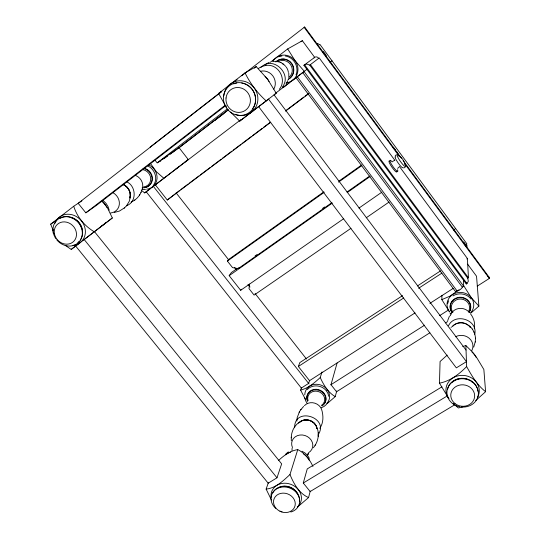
<?xml version="1.0" encoding="UTF-8"?>
<svg xmlns="http://www.w3.org/2000/svg" width="540" height="540" viewBox="0 0 540 540"><rect width="100%" height="100%" fill="white"/><g stroke="black" fill="none" stroke-linecap="round" stroke-linejoin="round"><path stroke-width="0.81" d="M313.409 447.748C317.783 442.422 319.734 434.822 317.196 428.254M318.222 436.448L318.229 435.807M318.236 433.397L318.242 432.796M477.664 397.211A16.713 15.012 7.1 0 0 472.244 378.351A16.713 15.012 7.1 0 0 450.833 379.451A16.713 15.012 7.1 0 0 448.929 398.682L439.472 383.171L440.08 361.503L447.214 355.111M470.596 312.91A13.392 12.386 4.3 0 0 469.908 296.15A13.392 12.386 4.3 0 0 451.818 295.171A13.392 12.386 4.3 0 0 449.435 311.762L441.828 299.612L441.95 295.434M291.276 437.798C291.283 431.899 294.091 425.918 298.957 422.489M473.708 347.186L475.301 341.557M475.463 338.675C475.45 333.855 473.162 329.096 469.469 325.998M475.274 342.07L475.49 338.148M249.561 284L249.007 288.61L254.104 295.103L351 228.292M291.951 450.536L292.127 448.126M474.289 328.718C475.396 323.534 473.81 318.06 470.59 313.929M130.221 197.397L129.256 201.312L126.515 205.821M296.008 74.871C299.329 67.034 293.882 57.173 285.377 56.018M297.5 507.04L308.543 497.583L310.264 491.096M327.402 403.38L335.239 396.637L336.751 390.933M454.68 404.818L310.142 491.542L303.278 483.01L307.253 468.902L441.95 386.829M337.095 363.002L330.986 384.683L336.535 391.757L429.887 332.788M287.894 80.534L285.944 84.132M271.478 500.074L266.125 489.119C275.846 488.045 283.149 480.85 289.973 474.538L297.763 449.584C304.736 453.121 309.771 459.439 312.944 466.466M305.384 399.215L300.611 390.123C308.36 388.186 314.503 382.786 320.247 377.534L321.995 371.932M474.748 334.274C478.062 319.646 454.856 312.37 448.504 325.735M276.986 477.799L281.651 463.874L94.453 231.613L75.641 246.017L268.184 483.199L276.986 477.799L84.173 239.524M309.67 380.261L308.624 383.393L301.327 388.071L146.205 191.761L155.979 184.295M447.613 303.737L448.625 300.746M447.687 320.618L449.476 316.015M266.125 489.119L268.34 482.753M300.611 390.123L301.428 387.774M395.172 155.925L396.265 154.757M415.024 312.91L309.535 380.666L298.363 366.485L299.822 362.583L402.57 295.63M307.355 455.429L308.239 453.715M140.967 192.416L141.358 191.632M131.159 201.994C135.689 200.219 139.32 196.506 141.169 192.024M139.509 195.129L139.745 194.697M153.59 185.024C158.274 178.571 154.724 168.939 147.65 165.915M279.335 89.275C287.462 79.508 278.195 63.005 265.505 65.529M282.204 87.183C292.896 74.385 272.943 54.931 260.982 67.426M299.464 411.737L297.115 417.825L296.892 421.079M237.499 268.245L231.316 272.599L229.169 275.67L240.678 290.291L241.353 289.217M300.74 409.793L303.622 406.445M299.133 412.236L301.05 409.327M327.787 402.273L326.201 404.649L323.966 406.526L321.246 407.768M319.768 428.301C323.176 423.596 323.514 417.305 322.218 411.797M317.898 435.085C330.372 417.596 294.118 405.992 294.651 427.734M308.59 453.161L307.476 454.822L308.192 453.83M315.036 445.331L315.407 444.785M323.879 191.815L228.467 259.591L227.381 261.063L232.531 267.624L238.194 268.623L238.882 267.617M397.656 168.433L398.79 167.184M451.042 327.463L451.568 326.903M265.113 64.685L269.237 62.255M114.217 212.49L119.448 211.046L124.585 207.785M124.193 208.19L126.886 205.436M462.706 346.552L465.865 345.546L472.345 351.918L477.137 358.297L483.86 369.488L485.602 391.689L475.726 400.532M465.865 345.546L466.641 366.565C459.142 374.22 450.239 381.085 439.472 383.171M453.701 230.195L455.564 228.488M467.586 264.121L476.543 276.237L478.886 306.126L470.948 313.025M278.62 460.397C284.033 455.375 290.297 450.785 297.763 449.584M405.121 167.326L403.677 167.994M394.767 160.292L392.695 161.399M241.164 119.428L155.311 184.808L167.285 200.016L179.489 190.559M307.294 389.57C312.296 384.014 321.86 385.02 326.315 390.751M53.318 230.722L50.686 224.188L73.717 206.253L81.918 200.84M285.822 453.985L288.347 451.879M224.829 104.612L218.606 93.447L245.032 72.866L256.203 66.602L267.523 79.076L276.203 93.204L239.713 121.136L230.526 112.077M254.293 68.168L256.203 66.602M463.415 279.275L463.671 286.22L462.294 287.098A3.321 0.952 -35.9 0 1 459.574 290A3.321 0.952 -35.9 0 1 456.806 290.615L297.284 76.721L300.908 73.967M459.034 289.778L449.766 296.264L441.828 299.612M270.149 62.397L287.692 48.931L302.353 40.703L314.543 57.186M221.805 91.267L150.161 147.042L151.085 146.455A4.509 1.627 51.2 0 1 151.538 146.353M233.084 82.485L237.06 79.387M241.704 75.776L304.634 27.014L400.127 156.533M220.86 92.252L78.178 203.31L85.833 212.821L96.154 205.598L226.004 105.401M301.556 73.474L307.071 69.221M301.05 41.715L302.353 40.703M239.713 121.136L258.35 106.778M284.884 86.13L282.94 87.635L289.865 82.377M85.833 212.821L225.356 105.118M157.349 162.776L227.327 108.905M172.334 152.766L228.38 109.661M179.294 147.589L228.022 110.113M214.711 120.582L224.039 113.407M65.225 245.356L71.213 249.426L75.796 245.896M141.48 190.397L144.7 192.915L146.684 191.39M175.824 169.034L177.147 168.014M83.484 240.097L112.34 217.964L107.311 207.569L102.121 201.083M152.591 186.921L188.271 159.543L179.01 147.636L157.167 162.918L155.149 160.346M329.987 62.424L332.039 60.845M466.985 283.547L468.329 281.259L467.755 278.195L309.757 65.124L306.707 64.037L303.905 65.286L466.31 283.979L466.985 283.547L304.567 64.78M314.017 57.868C315.245 56.39 317.81 56.538 318.58 58.394M309.757 65.124L319.207 57.915L394.814 160.258M292.666 80.244L304.351 71.334L295.117 60.77L287.692 48.931M94.486 231.552L112.34 217.964M177.802 167.515L179.111 166.516M184.997 162.034L188.271 159.543M251.222 111.767L254.576 109.215M275.366 93.38L297.331 76.68M150.154 188.771L144.7 192.915M80.15 242.642L71.213 249.426M274.239 94.689L276.203 93.204M180.833 189.547L188.224 183.992M189.567 182.979L198.976 175.905M200.32 174.893L210.398 167.312M211.741 166.306L221.15 159.233M222.494 158.22L231.903 151.146M233.246 150.133L240.638 144.578M241.981 143.566L251.39 136.492M252.734 135.486L262.143 128.412M263.486 127.4L270.203 122.344M285.66 110.727L303.804 97.085M305.147 96.073L308.509 93.548M167.285 200.016L270.763 122.229M285.545 111.119L308.387 93.94M303.905 65.286L314.638 57.395M338.985 181.089L361.631 164.997M227.381 261.063L324.155 192.348M338.567 182.115L361.901 165.544M255.062 255.96L257.128 254.502M322.556 208.42L324.621 206.962M238.194 268.623L331.83 202.689M346.977 192.024L369.698 176.026M229.169 275.67L332.289 203.101M347.409 192.456L370.096 176.486M159.489 161.777L160.839 160.832M163.546 158.936L167.603 156.087M170.309 154.19L171.659 153.245M240.678 290.291L343.75 218.653M358.972 208.082L381.8 192.213M366.228 217.796L389.07 202.048M50.686 224.188L54.851 221.407M417.353 285.998L440.573 270.864M298.363 366.485L403.718 297.952M418.561 288.293L441.896 273.112M466.783 258.944L467.417 258.532L399.323 166.354M467.755 278.195L468.43 277.763L467.417 258.532M429.894 303.359L453.256 288.347M456.806 290.615L455.436 291.492L295.988 77.706M477.245 286.139L489.314 278.444L489.119 277.236L403.124 160.603M330.764 384.824L424.582 325.188M439.506 315.704L448.747 309.832M445.568 322.886L447.707 321.536M303.278 483.01L447.721 395.651M218.606 93.447L221.38 91.82M258.309 68.479L261.853 66.467L265.781 65.462M131.625 201.791L132.077 201.548M134.44 200.225L134.899 199.976M452.979 295.9C458.723 292.268 466.931 293.618 471.062 299.066M126.522 205.693C136.991 202.129 136.316 186.206 126.812 181.832M278.566 56.822L281.907 55.958M462.699 406.883L458.379 407.97L453.236 403.529M273.267 61.303L276.838 61.364M142.29 189.493L145.469 189.614M277.276 61.445L280.928 62.579M487.775 276.305L489.119 277.236M308.543 497.583C298.964 493.371 293.794 483.732 289.973 474.538M302.015 451.211L305.1 453.053L307.618 455.517L309.4 458.426M280.787 62.492L283.831 64.341M94.325 231.829C84.611 226.091 77.132 217.046 73.717 206.253M335.239 396.637C328.016 392.377 323.615 384.966 320.247 377.534M163.883 178.301L156.425 171.815L150.383 163.364M399.587 156.094L402.617 159.185L404.561 162.594M485.602 391.689C477.171 385.135 471.744 375.739 466.641 366.565M266.227 100.953C257.438 93.035 250.202 83.511 245.032 72.866M103.329 200.718L106.056 203.404L108.068 206.638L109.222 210.202M478.886 306.126L471.4 297.824L463.651 285.626M401.726 158.085L400.511 156.843M449.82 312.856L450.954 314.024M153.016 185.929L309.002 383.879M176.128 192.895L228.582 259.74M234.59 267.401L236.372 269.669M247.988 284.472L249.986 287.017M255.069 293.497L306.484 359.019M274.057 94.865L466.034 350.069M304.074 71.55L463.671 286.22M302.724 72.576L462.294 287.098M310.419 64.618L468.43 277.763M304.067 27.23L399.195 156.229M404.703 163.701L489.314 278.444M225.727 105.887L226.631 107.163M307.172 403.339L305.606 400.754L304.796 397.926M326.39 390.845L327.949 393.451L328.745 396.293M472.291 329.009L472.507 329.393M473.911 331.918L474.154 332.35M304.634 27.014L304.79 27.729M288.779 73.096L288.819 76.7M52.9 229.493L53.19 233.159M466.229 282.319L466.31 283.979M291.276 437.137L291.29 440.728M466.864 246.989A2.788 2.437 79 0 0 466.398 244.242L466.857 243.81L319.943 44.428L319.424 44.82A2.923 2.606 56.1 0 0 316.541 43.612M325.762 55.897A2.815 0.459 53.6 0 1 325.418 55.593M324.574 54.648A2.815 0.459 53.6 0 1 324.128 54.074M323.703 53.474A2.815 0.459 53.6 0 1 322.974 51.53A2.815 0.459 53.6 0 1 325.276 54.101A2.815 0.459 53.6 0 1 326.012 56.052M464.933 245.032A2.707 0.432 56 0 1 463.469 241.981A2.707 0.432 56 0 1 466.061 245.329A2.707 0.432 56 0 1 465.338 245.552M392.364 146.812A5.589 0.918 54.8 0 1 395.78 150.296M396.61 151.477A5.589 0.918 54.8 0 1 398.709 155.419M285.687 454.781A14.54 12.683 20.6 0 1 290.588 452.108M303.608 454.025A14.54 12.683 20.6 0 1 309.386 460.559M292.457 447.512A10.746 9.45 20.4 0 1 297.324 435.686A10.746 9.45 20.4 0 1 311.168 440.087A10.746 9.45 20.4 0 1 308.664 452.655M298.519 423.131A10.604 9.383 20.3 0 1 309.218 420.41A10.604 9.383 20.3 0 1 317.108 428.423M299.558 422.341A10.179 9.011 20.3 0 1 310.007 420.538A10.179 9.011 20.3 0 1 316.953 428.585M304.783 394.882A12.569 11.266 20 0 1 321.233 385.162A12.569 11.266 20 0 1 326.997 403.312M306.99 398.581A9.673 8.66 20.1 0 1 318.566 389.644A9.673 8.66 20.1 0 1 324.493 403.339M307.631 400.829A9.673 8.66 20.1 0 1 307.132 399.344M307.463 401.362A9.686 8.674 20.1 0 1 311.904 390.508A9.686 8.674 20.1 0 1 324.398 394.436A9.686 8.674 20.1 0 1 322.083 405.959M278.282 487.85A12.818 11.043 20.8 0 1 297.695 494.073M299.531 422.287A10.226 9.052 20.3 0 1 310.028 420.478A10.226 9.052 20.3 0 1 317 428.558M304.418 405.702A10.017 8.93 20.2 0 1 314.854 403.178A10.017 8.93 20.2 0 1 322.097 411.264M308.077 400.741A8.613 7.715 20.1 0 1 312.728 391.581A8.613 7.715 20.1 0 1 323.521 395.435A8.613 7.715 20.1 0 1 321.341 405.486M271.175 497.408A15.464 13.325 20.8 0 1 290.851 484.326A15.464 13.325 20.8 0 1 297.284 507.114M272.754 492.959A14.128 12.164 20.8 0 1 289.163 487.053A14.128 12.164 20.8 0 1 299.437 501.525M275.542 508.214A14.587 12.548 20.8 0 1 276.332 489.024A14.587 12.548 20.8 0 1 297.662 494.33A14.587 12.548 20.8 0 1 290.858 512.028M282.062 511.893A14.587 12.548 20.8 0 1 279.929 511.096M105.59 222.662A15.431 13.844 46.3 0 1 101.669 225.835M102.026 201.353A15.431 13.844 46.3 0 1 107.035 207.61M112.752 192.591A11.38 10.274 46.7 0 1 119.333 204.35A11.38 10.274 46.7 0 1 110.633 212.969M123.161 184.457A11.212 10.172 47.1 0 1 129.938 198.106M123.377 184.599A10.766 9.767 47.1 0 1 129.877 197.701M148.675 164.896A13.237 12.137 48 0 1 157.039 178.632A13.237 12.137 48 0 1 146.691 189.196M144.733 168.365A10.193 9.335 47.9 0 1 152.368 177.471A10.193 9.335 47.9 0 1 146.86 186.962M146.077 187.218A10.193 9.335 47.9 0 1 144.443 187.529M143.08 168.338A10.206 9.349 47.9 0 1 152.05 179.347A10.206 9.349 47.9 0 1 142.162 187.805M123.404 184.552A10.814 9.808 47.1 0 1 129.938 197.701M136.046 175.662A10.577 9.646 47.5 0 1 141.358 190.883M142.749 169.594A9.079 8.309 47.9 0 1 150.721 178.531A9.079 8.309 47.9 0 1 143.62 186.914M55.04 223.283A16.477 14.627 45.6 0 1 72.029 214.738A16.477 14.627 45.6 0 1 85.394 231.188A16.477 14.627 45.6 0 1 72.968 245.356M78.928 241.63A15.059 13.358 45.6 0 1 77.868 242.534M60.082 218.376A15.059 13.358 45.6 0 1 78.266 221.771A15.059 13.358 45.6 0 1 80.298 240.044M53.075 231.174A15.539 13.784 45.6 0 1 70.7 217.458A15.539 13.784 45.6 0 1 80.359 240.206A15.539 13.784 45.6 0 1 56.747 239.828M55.789 238.525A15.539 13.784 45.6 0 1 54.587 236.439M54.263 235.717A15.539 13.784 45.6 0 1 53.312 232.706M70.821 217.512A13.662 12.123 45.6 0 1 82.073 229.048M455.456 336.791A11.522 10.517 5.8 0 1 469.152 338.195A11.522 10.517 5.8 0 1 471.845 350.561M452.419 326.356A11.354 10.402 5.4 0 1 470.435 327.368M452.716 326.18A10.948 10.03 5.4 0 1 468.16 325.181M469.193 326.113A10.948 10.03 5.4 0 1 470.09 327.159M470.583 308.59A10.307 9.531 4.4 0 1 469.105 312.032M451.994 312.14A10.307 9.531 4.4 0 1 450.758 309.926M450.488 309.13A10.307 9.531 4.4 0 1 459.567 297.257A10.307 9.531 4.4 0 1 470.705 307.766M451.994 312.593A10.321 9.545 4.4 0 1 453.499 300.078A10.321 9.545 4.4 0 1 467.114 299.997A10.321 9.545 4.4 0 1 469.125 312.485M452.459 382.144A13.851 12.44 7.1 0 1 468.477 379.721M471.528 381.557A13.851 12.44 7.1 0 1 472.588 382.475M450.34 315.758A10.699 9.855 4.8 0 1 458.771 308.502A10.699 9.855 4.8 0 1 469.517 312.707M452.932 312.282A9.18 8.485 4.4 0 1 453.978 301.415A9.18 8.485 4.4 0 1 465.75 300.625A9.18 8.485 4.4 0 1 468.754 311.222M459.857 406.775A15.761 14.148 7.1 0 1 450.299 383.832A15.761 14.148 7.1 0 1 477.07 387.551A15.761 14.148 7.1 0 1 461.484 407.005M471.974 352.073A15.633 14.182 6.3 0 1 476.3 357.534M447.613 389.286A15.269 13.709 7.1 0 1 461.336 378.29A15.269 13.709 7.1 0 1 476.995 387.727M477.239 388.415A15.269 13.709 7.1 0 1 477.833 391.264M272.646 61.56A14.006 13.54 64.9 0 1 295.711 61.634A14.006 13.54 64.9 0 1 286.18 82.843M275.846 61.999A10.787 10.422 64.6 0 1 291.823 63.619A10.787 10.422 64.6 0 1 288.016 79.414M276.635 61.223A10.8 10.436 64.5 0 1 291.809 64.051A10.8 10.436 64.5 0 1 288.407 79.259M277.871 61.81A9.605 9.281 64.5 0 1 290.588 64.624A9.605 9.281 64.5 0 1 288.691 77.645M223.864 95.567A17.638 16.814 56.8 0 1 243.891 81.189A17.638 16.814 56.8 0 1 257.344 103.261A17.638 16.814 56.8 0 1 235.305 114.338M260.354 71.3A12.103 11.63 60.3 0 1 272.801 75.85A12.103 11.63 60.3 0 1 273.8 89.194M282.305 63.68A11.205 10.814 63.2 0 1 285.714 66.407M286.166 66.974A11.205 10.814 63.2 0 1 288.367 72.36M265.072 76.437A16.45 15.761 58.9 0 1 269.055 81.52M233.685 83.909A16.119 15.363 56.7 0 1 236.804 83.025M241.697 83.005A16.119 15.363 56.7 0 1 254.779 104.456M254.495 105.219A16.119 15.363 56.7 0 1 252.518 108.749M397.507 169.722A6.73 1.175 55 0 1 395.53 169.783A6.73 1.175 55 0 1 390.251 161.912A6.73 1.175 55 0 1 392.263 161.912M396.839 171.295A6.73 1.181 55 0 1 391.986 167.265A6.73 1.181 55 0 1 389.698 161.156M404.608 163.627A7.304 1.208 55 0 1 403.792 165.544A7.304 1.208 55 0 1 397.575 156.728A7.304 1.208 55 0 1 399.512 156.398M402.988 167.589A6.743 1.134 55 0 1 397.643 162.223A6.743 1.134 55 0 1 395.786 156.87M268.556 99.137L258.667 106.67L456.334 367.868L466.459 361.658L268.556 99.137M275.771 507.971A11.07 9.511 20.8 0 0 294.455 507.418A11.07 9.511 20.8 0 0 282.933 493.121A11.07 9.511 20.8 0 0 275.771 507.971M54.466 233.948A11.799 10.449 45.5 0 0 72.772 242.204A11.799 10.449 45.5 0 0 68.877 222.946A11.799 10.449 45.5 0 0 54.466 233.948M454.97 403.549A11.968 10.733 7.2 0 0 474.464 397.777A11.968 10.733 7.2 0 0 458.696 385.331A11.968 10.733 7.2 0 0 454.97 403.549M226.031 98.003A12.636 12.035 56.5 0 0 243.054 111.591A12.636 12.035 56.5 0 0 245.444 90.281A12.636 12.035 56.5 0 0 226.031 98.003M223.547 96.431A16.639 15.856 56.7 0 0 245.943 114.345A16.639 15.856 56.7 0 0 249.129 86.285A16.639 15.856 56.7 0 0 223.547 96.431"/></g></svg>
